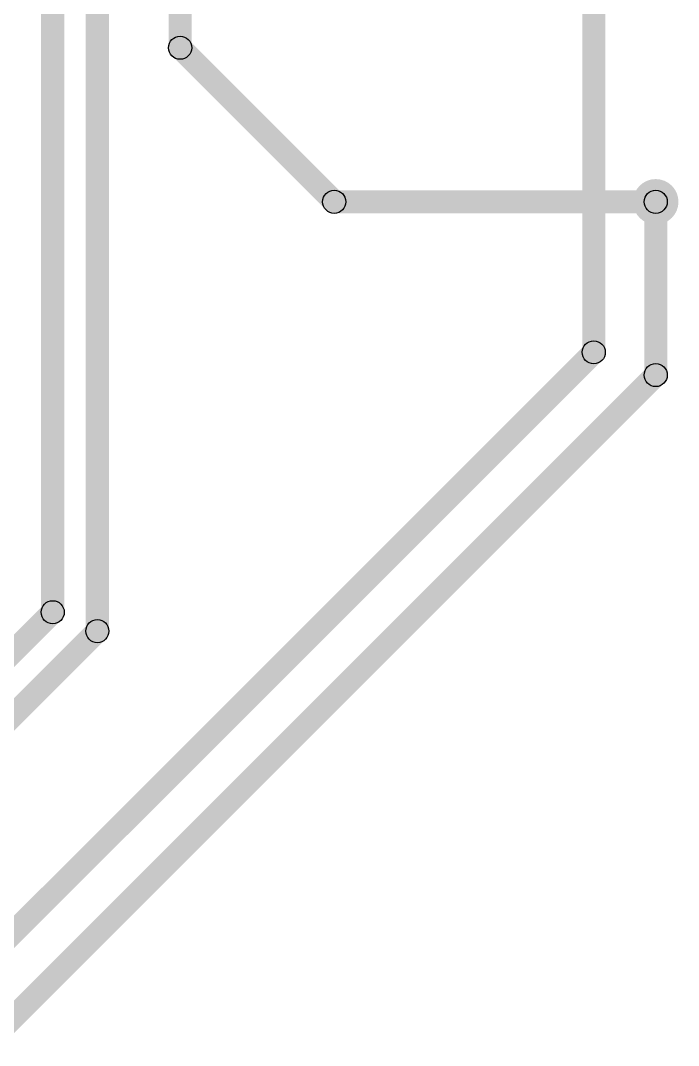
# Model space of a CAD drawing. Header units: millimetres. Extents: x -1.37 to 1.18, y -0.07 to 2.63.
# Drawn here: x 0.577 to 0.919, y 0.038 to 0.57 of the extents above; entities that cross this region are included whole.
import ezdxf

# ---------------------------------------------------------------- set-up
doc = ezdxf.new("R2010")
doc.units = ezdxf.units.MM
doc.header["$MEASUREMENT"] = 0
for name, color, linetype in [('BottomLayer', 5, 'Continuous'), ('TopLayer', 1, 'Continuous'), ('ViaHoleLayer', 16, 'Continuous')]:
    doc.layers.add(name, color=color, linetype=linetype)

msp = doc.modelspace()

# ---------------------------------------------------------------- hatches: boundary and pattern name
at = {"layer": 'BottomLayer'}
for points in [[(0.59981, 0.26281), (0.58781, 0.26281), (0.58781, 1.15019), (0.59981, 1.15019)], [(0.623, 0.253), (0.611, 0.253), (0.611, 0.999), (0.623, 0.999)], [(0.666, 0.556), (0.654, 0.556), (0.654, 0.748), (0.666, 0.748)], [(0.65576, 0.55176), (0.66424, 0.56024), (0.74424, 0.48024), (0.73576, 0.47176)], [(0.74, 0.47), (0.74, 0.482), (0.907, 0.482), (0.907, 0.47)], [(0.45024, 0.11076), (0.44176, 0.11924), (0.58957, 0.26705), (0.59805, 0.25857)], [(0.45896, 0.08647), (0.45047, 0.09496), (0.61276, 0.25724), (0.62124, 0.24876)]]:
    msp.add_hatch(color=5, dxfattribs=at).paths.add_polyline_path(points)
h = msp.add_hatch(color=5, dxfattribs=at)
edge = h.paths.add_edge_path()
edge.add_arc((0.66, 0.556), 0.006, 0, 360)
h = msp.add_hatch(color=5, dxfattribs=at)
edge = h.paths.add_edge_path()
edge.add_arc((0.66, 0.556), 0.006, 0, 360)
h = msp.add_hatch(color=5, dxfattribs=at)
edge = h.paths.add_edge_path()
edge.add_arc((0.907, 0.476), 0.01181, 0, 360)
h = msp.add_hatch(color=5, dxfattribs=at)
edge = h.paths.add_edge_path()
edge.add_arc((0.74, 0.476), 0.006, 0, 360)
h = msp.add_hatch(color=5, dxfattribs=at)
edge = h.paths.add_edge_path()
edge.add_arc((0.74, 0.476), 0.006, 0, 360)
h = msp.add_hatch(color=5, dxfattribs=at)
edge = h.paths.add_edge_path()
edge.add_arc((0.907, 0.476), 0.006, 0, 360)
h = msp.add_hatch(color=5, dxfattribs=at)
edge = h.paths.add_edge_path()
edge.add_arc((0.59381, 0.26281), 0.006, 0, 360)
h = msp.add_hatch(color=5, dxfattribs=at)
edge = h.paths.add_edge_path()
edge.add_arc((0.59381, 0.26281), 0.006, 0, 360)
h = msp.add_hatch(color=5, dxfattribs=at)
edge = h.paths.add_edge_path()
edge.add_arc((0.617, 0.253), 0.006, 0, 360)
h = msp.add_hatch(color=5, dxfattribs=at)
edge = h.paths.add_edge_path()
edge.add_arc((0.617, 0.253), 0.006, 0, 360)
at = {"layer": 'TopLayer'}
for points in [[(0.88081, 0.39781), (0.86881, 0.39781), (0.86881, 0.63753), (0.88081, 0.63753)], [(0.913, 0.386), (0.901, 0.386), (0.901, 0.476), (0.913, 0.476)], [(0.54224, 0.05676), (0.53376, 0.06524), (0.87057, 0.40205), (0.87905, 0.39357)], [(0.56724, 0.03776), (0.55876, 0.04624), (0.90276, 0.39024), (0.91124, 0.38176)]]:
    msp.add_hatch(color=1, dxfattribs=at).paths.add_polyline_path(points)
h = msp.add_hatch(color=1, dxfattribs=at)
edge = h.paths.add_edge_path()
edge.add_arc((0.907, 0.476), 0.01181, 0, 360)
h = msp.add_hatch(color=1, dxfattribs=at)
edge = h.paths.add_edge_path()
edge.add_arc((0.907, 0.476), 0.006, 0, 360)
h = msp.add_hatch(color=1, dxfattribs=at)
edge = h.paths.add_edge_path()
edge.add_arc((0.87481, 0.39781), 0.006, 0, 360)
h = msp.add_hatch(color=1, dxfattribs=at)
edge = h.paths.add_edge_path()
edge.add_arc((0.87481, 0.39781), 0.006, 0, 360)
h = msp.add_hatch(color=1, dxfattribs=at)
edge = h.paths.add_edge_path()
edge.add_arc((0.907, 0.386), 0.006, 0, 360)
h = msp.add_hatch(color=1, dxfattribs=at)
edge = h.paths.add_edge_path()
edge.add_arc((0.907, 0.386), 0.006, 0, 360)
at = {"layer": 'ViaHoleLayer'}
h = msp.add_hatch(color=16, dxfattribs=at)
edge = h.paths.add_edge_path()
edge.add_arc((0.907, 0.476), 0.00591, 0, 360)

# ---------------------------------------------------------------- linework, layer by layer
at = {"layer": 'BottomLayer'}
for centre in [(0.66, 0.556), (0.66, 0.556), (0.74, 0.476), (0.74, 0.476), (0.907, 0.476), (0.59381, 0.26281), (0.59381, 0.26281), (0.617, 0.253), (0.617, 0.253)]:
    msp.add_circle(centre, 0.006, dxfattribs=at)
at = {"layer": 'TopLayer'}
for centre in [(0.907, 0.476), (0.87481, 0.39781), (0.87481, 0.39781), (0.907, 0.386), (0.907, 0.386)]:
    msp.add_circle(centre, 0.006, dxfattribs=at)

doc.saveas('drawing.dxf')
